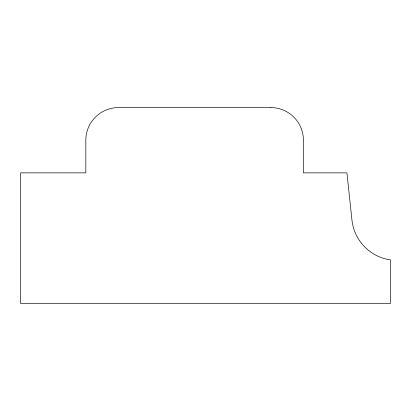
<?xml version="1.0" encoding="UTF-8"?>
<svg xmlns="http://www.w3.org/2000/svg" width="411" height="411" viewBox="0 0 411 411"><rect width="100%" height="100%" fill="white"/><g stroke="black" fill="none" stroke-linecap="round" stroke-linejoin="round"><path stroke-width="0.62" d="M270.777 107.584L118.466 107.584A32.639 32.639 0 0 0 85.827 140.223L85.827 172.861L20.55 172.861L20.55 303.416L390.45 303.416L390.45 259.896A45.2 45.2 0 0 1 351.821 218.863L346.93 172.861L303.416 172.861L303.416 140.223A32.639 32.639 0 0 0 270.777 107.584"/></g></svg>
